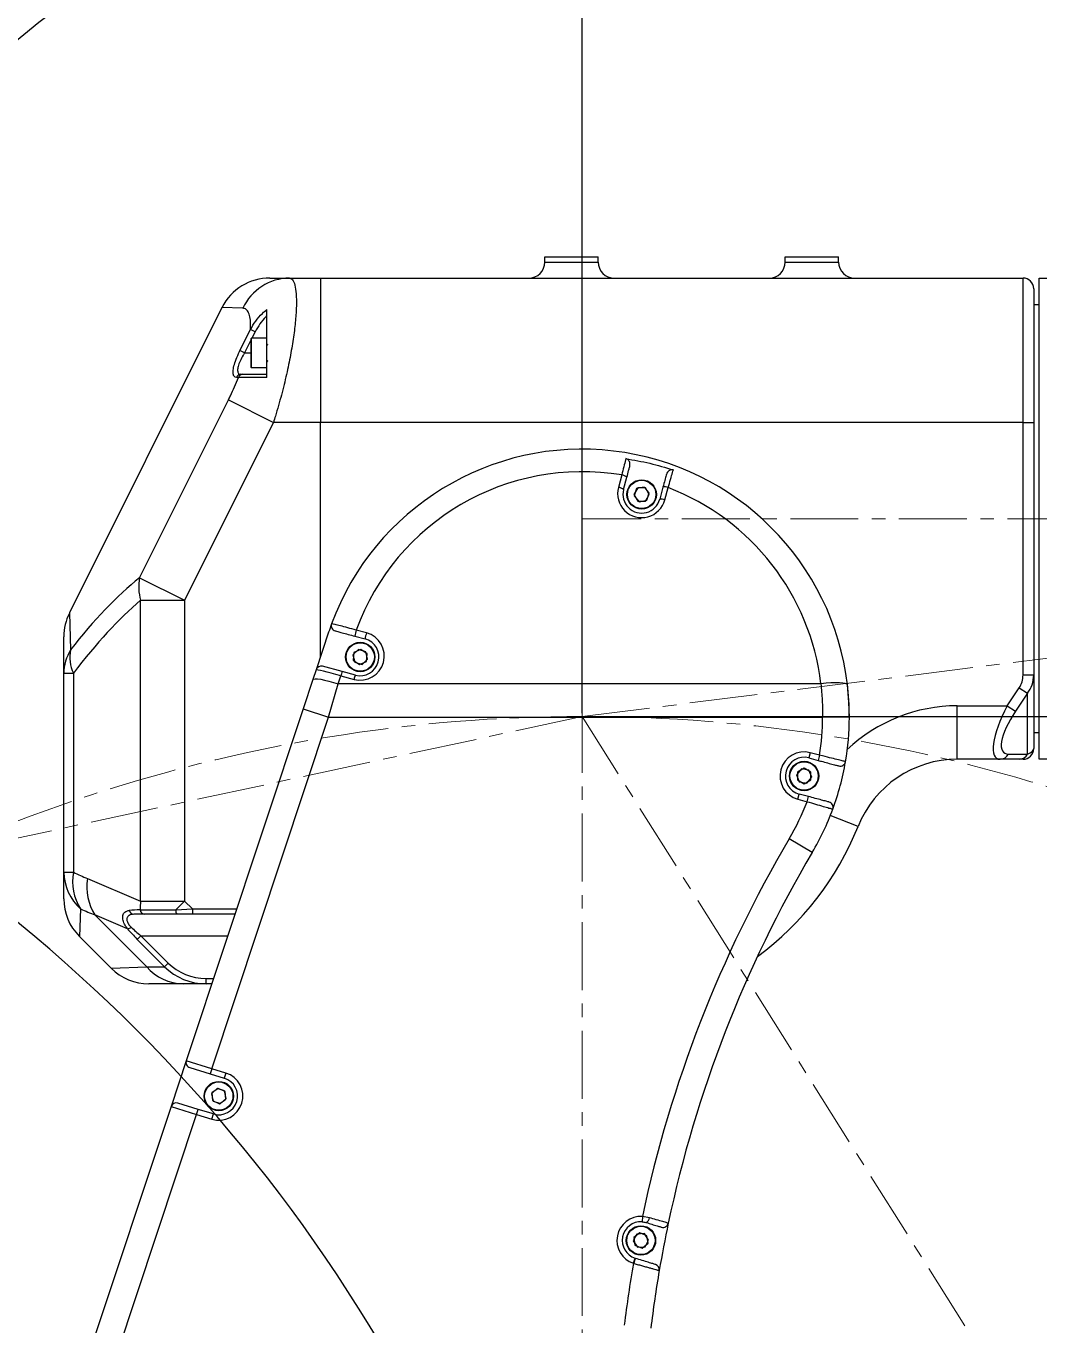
# Model space of a CAD drawing. Header units: inches. Extents: x 205 to 4949, y 179 to 2281.
# Drawn here: x 1018.4 to 1208, y 1537.2 to 1780.2 of the extents above; entities that cross this region are included whole.
import ezdxf

# ---------------------------------------------------------------- set-up
doc = ezdxf.new("R2010")
doc.units = ezdxf.units.IN
doc.header["$MEASUREMENT"] = 0
doc.linetypes.add('CENTERX2', pattern=[20.32, 12.7, -2.54, 2.54, -2.54])
for name, color, linetype in [('7标注层', 4, 'Continuous'), ('C1角度', 7, 'Continuous'), ('C3弧长', 7, 'Continuous'), ('C7线性', 7, 'Continuous')]:
    doc.layers.add(name, color=color, linetype=linetype)
doc.styles.get("Standard").update_dxf_attribs({"font": ''})
doc.styles.get('Standard').set_extended_font_data('SimSun')
doc.dimstyles.new('ISO-25', dxfattribs={"dimtxt": 2.5, "dimasz": 2.5, "dimexe": 1.25, "dimexo": 0.625, "dimtad": 1, "dimtxsty": 'Standard', "dimcen": 2.5, "dimadec": 0, "dimazin": 0, "dimtfac": 1, "dimtmove": 0, "dimatfit": 3, "dimfxl": 1, "dimarcsym": 0})

# ---------------------------------------------------------------- blocks, each defined once
blk = doc.blocks.new('*D12')
at = {"layer": 'C1角度', "color": 0, "lineweight": -2}
blk.add_arc((1122.5, 1355.99), 120.2, 104.3378, 160.6622, dxfattribs=at)
at = {"layer": 'C1角度', "color": 0}
for points in [[(1093.36, 1467.48), (1092.11, 1477.41), (1122.5, 1476.19)], [(1004.19, 1396.85), (1013.97, 1394.74), (1002.76, 1366.47)]]:
    blk.add_solid(points, dxfattribs=at)
at = {"layer": 'Defpoints', "color": 0}
for p in [(1122.5, 1651), (1065.45, 1461.79), (828.61, 1381.7), (1122.5, 1355.99), (1122.5, 1355.99)]:
    blk.add_point(p, dxfattribs=at)
at = {"layer": 'C1角度', "color": 0, "insert": (984.53, 1423.2), "char_height": 2.5, "attachment_point": 1, "rotation": 53.3812}
blk.add_mtext('\\fSimSun|b1|i0|c134|p2;\\H12x;85%%d', dxfattribs=at)
blk = doc.blocks.new('*D13')
at = {"layer": 'C1角度', "color": 0, "lineweight": -2}
blk.add_arc((1122.5, 1355.99), 119.46, 329.4267, 75.5733, dxfattribs=at)
at = {"layer": 'C1角度', "color": 0}
for points in [[(1152.89, 1476.65), (1151.63, 1466.72), (1122.5, 1475.45)], [(1221.4, 1298.29), (1229.3, 1292.17), (1206.97, 1271.52)]]:
    blk.add_solid(points, dxfattribs=at)
at = {"layer": 'Defpoints', "color": 0}
for p in [(1122.5, 1651), (1206.97, 1440.46), (1122.5, 1355.99), (1122.5, 1355.99), (1331.1, 1147.39)]:
    blk.add_point(p, dxfattribs=at)
at = {"layer": 'C1角度', "color": 0, "insert": (1248.66, 1445.52), "char_height": 2.5, "attachment_point": 1, "rotation": 291.3333}
blk.add_mtext('\\fSimSun|b1|i0|c134|p2;\\H12x;135%%d', dxfattribs=at)
blk = doc.blocks.new('*D14')
at = {"layer": 'C1角度', "color": 0, "lineweight": -2}
blk.add_arc((1122.5, 1651), 164.44, 312.6041, 356.6698, dxfattribs=at)
at = {"layer": 'C1角度', "color": 0}
for points in [[(1291.66, 1641.62), (1281.67, 1641.28), (1285.67, 1671.43)], [(1230.78, 1533.94), (1236.85, 1525.99), (1209.97, 1511.75)]]:
    blk.add_solid(points, dxfattribs=at)
at = {"layer": 'Defpoints', "color": 0}
for p in [(1418.01, 1688), (1122.5, 1651), (1122.5, 1651), (1255.2, 1553.89), (1280.92, 1398.82)]:
    blk.add_point(p, dxfattribs=at)
at = {"layer": 'C1角度', "color": 0, "insert": (1231.31, 1568.14), "char_height": 2.5, "attachment_point": 1, "rotation": 64.6369}
blk.add_mtext('\\fSimSun|b1|i0|c134|p2;\\H12x;65%%d', dxfattribs=at)
blk = doc.blocks.new('*D15')
at = {"layer": 'C7线性', "color": 0, "lineweight": -2}
for p, q in [((1811.52, 1718), (1811.52, 1748)), ((1418.63, 1688), (1812.77, 1688)), ((1811.52, 1651), (1811.52, 1688)), ((1123.12, 1651), (1812.77, 1651)), ((1811.52, 1621), (1811.52, 1591))]:
    blk.add_line(p, q, dxfattribs=at)
at = {"layer": 'C7线性', "color": 0}
for points in [[(1806.52, 1718), (1816.52, 1718), (1811.52, 1688)], [(1816.52, 1621), (1806.52, 1621), (1811.52, 1651)]]:
    blk.add_solid(points, dxfattribs=at)
at = {"layer": 'Defpoints', "color": 0}
for p in [(1418.01, 1688), (1811.52, 1688), (1122.5, 1651)]:
    blk.add_point(p, dxfattribs=at)
at = {"layer": 'C7线性', "color": 0, "insert": (1780.9, 1669.5), "char_height": 2.5, "attachment_point": 2, "rotation": 90}
blk.add_mtext('\\fSimSun|b1|i0|c134|p2;\\H12x;37', dxfattribs=at)
blk = doc.blocks.new('*D16')
at = {"layer": 'C7线性', "color": 0, "lineweight": -2}
for p, q in [((1122.5, 1651.63), (1122.5, 1980.45)), ((1418.01, 1688.63), (1418.01, 1980.45)), ((1152.5, 1979.2), (1388.01, 1979.2))]:
    blk.add_line(p, q, dxfattribs=at)
at = {"layer": 'C7线性', "color": 0}
for points in [[(1152.5, 1984.2), (1152.5, 1974.2), (1122.5, 1979.2)], [(1388.01, 1974.2), (1388.01, 1984.2), (1418.01, 1979.2)]]:
    blk.add_solid(points, dxfattribs=at)
at = {"layer": 'Defpoints', "color": 0}
for p in [(1418.01, 1979.2), (1418.01, 1688), (1122.5, 1651)]:
    blk.add_point(p, dxfattribs=at)
at = {"layer": 'C7线性', "color": 0, "insert": (1270.25, 2009.83), "char_height": 2.5, "attachment_point": 2}
blk.add_mtext('\\fSimSun|b1|i0|c134|p2;\\H12x;295.5', dxfattribs=at)
blk = doc.blocks.new('*D18')
at = {"layer": 'C7线性', "color": 0, "lineweight": -2}
for p, q in [((1123.12, 1651), (1812.77, 1651)), ((1811.52, 1385.99), (1811.52, 1621)), ((1123.12, 1355.99), (1812.77, 1355.99))]:
    blk.add_line(p, q, dxfattribs=at)
at = {"layer": 'C7线性', "color": 0}
for points in [[(1816.52, 1621), (1806.52, 1621), (1811.52, 1651)], [(1806.52, 1385.99), (1816.52, 1385.99), (1811.52, 1355.99)]]:
    blk.add_solid(points, dxfattribs=at)
at = {"layer": 'Defpoints', "color": 0}
for p in [(1122.5, 1651), (1811.52, 1651), (1122.5, 1355.99)]:
    blk.add_point(p, dxfattribs=at)
at = {"layer": 'C7线性', "color": 0, "insert": (1780.9, 1503.5), "char_height": 2.5, "attachment_point": 2, "rotation": 90}
blk.add_mtext('\\fSimSun|b1|i0|c134|p2;\\H12x;295', dxfattribs=at)
blk = doc.blocks.new('*D22')
at = {"layer": 'C7线性', "color": 0, "lineweight": -2}
for p, q in [((1121.87, 1948.82), (373.76, 1948.82)), ((375.01, 1385.99), (375.01, 1918.82)), ((1121.87, 1355.99), (373.76, 1355.99))]:
    blk.add_line(p, q, dxfattribs=at)
at = {"layer": 'C7线性', "color": 0}
for points in [[(380.01, 1918.82), (370.01, 1918.82), (375.01, 1948.82)], [(370.01, 1385.99), (380.01, 1385.99), (375.01, 1355.99)]]:
    blk.add_solid(points, dxfattribs=at)
at = {"layer": 'Defpoints', "color": 0}
for p in [(375.01, 1948.82), (1122.5, 1948.82), (1122.5, 1355.99)]:
    blk.add_point(p, dxfattribs=at)
at = {"layer": 'C7线性', "color": 0, "insert": (344.38, 1652.41), "char_height": 2.5, "attachment_point": 2, "rotation": 90}
blk.add_mtext('\\fSimSun|b1|i0|c134|p2;\\H12x;592.8', dxfattribs=at)
blk = doc.blocks.new('*D24')
at = {"layer": 'C7线性', "color": 0, "lineweight": -2}
for p, q in [((915.74, 1666.3), (449.72, 1666.3)), ((450.97, 1385.99), (450.97, 1636.3)), ((1121.87, 1355.99), (449.72, 1355.99))]:
    blk.add_line(p, q, dxfattribs=at)
at = {"layer": 'C7线性', "color": 0}
for points in [[(455.97, 1636.3), (445.97, 1636.3), (450.97, 1666.3)], [(445.97, 1385.99), (455.97, 1385.99), (450.97, 1355.99)]]:
    blk.add_solid(points, dxfattribs=at)
at = {"layer": 'Defpoints', "color": 0}
for p in [(450.97, 1666.3), (916.36, 1666.3), (1122.5, 1355.99)]:
    blk.add_point(p, dxfattribs=at)
at = {"layer": 'C7线性', "color": 0, "insert": (420.34, 1511.15), "char_height": 2.5, "attachment_point": 2, "rotation": 90}
blk.add_mtext('\\fSimSun|b1|i0|c134|p2;\\H12x;310.3', dxfattribs=at)
blk = doc.blocks.new('*D25')
at = {"layer": 'C7线性', "color": 0, "lineweight": -2}
for p, q in [((916.36, 1665.67), (916.36, 667.33)), ((1122.5, 814.51), (1122.5, 667.33)), ((946.36, 668.58), (1092.5, 668.58))]:
    blk.add_line(p, q, dxfattribs=at)
at = {"layer": 'C7线性', "color": 0}
for points in [[(946.36, 673.58), (946.36, 663.58), (916.36, 668.58)], [(1092.5, 663.58), (1092.5, 673.58), (1122.5, 668.58)]]:
    blk.add_solid(points, dxfattribs=at)
at = {"layer": 'Defpoints', "color": 0}
for p in [(916.36, 1666.3), (1122.5, 815.13), (1122.5, 668.58)]:
    blk.add_point(p, dxfattribs=at)
at = {"layer": 'C7线性', "color": 0, "insert": (1013.54, 699.21), "char_height": 2.5, "attachment_point": 2}
blk.add_mtext('\\fSimSun|b1|i0|c134|p2;\\H12x;206.1', dxfattribs=at)
blk = doc.blocks.new('*D34')
at = {"layer": '7标注层', "color": 0, "lineweight": -2}
for p, q in [((1307.57, 1674.18), (1285.08, 1671.34)), ((856.25, 1593.74), (962.45, 1616.52))]:
    blk.add_line(p, q, dxfattribs=at)
blk.add_arc((1122.59, 1650.85), 165.03, 17.6155, 181.6725, dxfattribs=at)
at = {"layer": '7标注层', "color": 0}
for points in [[(1275, 1699.72), (1284.77, 1701.87), (1286.32, 1671.5)], [(952.67, 1645.44), (962.6, 1646.64), (961.23, 1616.25)]]:
    blk.add_solid(points, dxfattribs=at)
at = {"layer": 'Defpoints', "color": 0}
for p in [(1122.5, 1815.88), (1308.19, 1674.25), (1122.59, 1650.85), (855.64, 1593.61)]:
    blk.add_point(p, dxfattribs=at)
at = {"layer": '7标注层', "color": 0, "insert": (1092.33, 1828.96), "char_height": 2.5, "attachment_point": 5, "rotation": 9.644}
blk.add_mtext('{\\fSimSun|b1|i0|c134|p2;\\H12x;185%%d}', dxfattribs=at)

msp = doc.modelspace()

# ---------------------------------------------------------------- linework, layer by layer
at = {"color": 7, "linetype": 'Continuous', "lineweight": 25}
for p, q in [((1115.4982, 1737.0059), (1125.4986, 1737.0059)), ((1115.4982, 1736.0059), (1115.4982, 1737.0059)), ((1115.4982, 1736.0059), (1125.4986, 1736.0059)), ((1125.4986, 1736.0059), (1125.4986, 1737.0059)), ((1160.4999, 1737.0059), (1170.5003, 1737.0059)), ((1160.4999, 1736.0059), (1160.4999, 1737.0059)), ((1160.4999, 1736.0059), (1170.5003, 1736.0059)), ((1170.5003, 1736.0059), (1170.5003, 1737.0059)), ((1064.0337, 1733.0058), (1067.7281, 1733.0058)), ((1067.7281, 1733.0058), (1073.4966, 1733.0058)), ((1073.4966, 1733.0058), (1073.4966, 1706.0048)), ((1073.4966, 1733.0058), (1205.0016, 1733.0058)), ((1205.0016, 1706.0048), (1205.0016, 1733.0058)), ((1208.0017, 1733.0058), (1238.8425, 1733.0058)), ((1208.0017, 1723.8424), (1208.0017, 1733.0058)), ((1207.0017, 1731.0057), (1207.0017, 1706.0048)), ((1208.0017, 1728.0056), (1207.0017, 1728.0056)), ((1208.0017, 1652.1657), (1208.0017, 1723.8424)), ((1073.4966, 1662.1032), (1073.4966, 1706.0048)), ((1205.0016, 1706.0048), (1073.4966, 1706.0048)), ((1205.0016, 1658.7658), (1205.0016, 1706.0048)), ((1205.0016, 1706.0048), (1207.0017, 1706.0048)), ((1207.0017, 1706.0048), (1207.0017, 1658.7658)), ((1129.9011, 1696.1735), (1129.2813, 1693.8602)), ((1130.2472, 1693.445), (1130.8671, 1695.7583)), ((1132.9106, 1693.7818), (1132.193, 1692.5391)), ((1132.6833, 1693.6192), (1132.2202, 1692.2609)), ((1134.0912, 1693.8973), (1132.6833, 1693.6192)), ((1134.3456, 1693.7818), (1132.9106, 1693.7818)), ((1135.0359, 1692.8172), (1134.0912, 1693.8973)), ((1135.0631, 1692.5391), (1134.3456, 1693.7818)), ((1137.6204, 1693.915), (1137.009, 1691.6332)), ((1137.9749, 1691.5308), (1138.5863, 1693.8126)), ((1132.193, 1692.5391), (1132.9106, 1691.2963)), ((1132.2202, 1692.2609), (1133.165, 1691.1808)), ((1132.9106, 1691.2963), (1134.3456, 1691.2963)), ((1133.165, 1691.1808), (1134.5729, 1691.4589)), ((1134.3456, 1691.2963), (1135.0631, 1692.5391)), ((1134.5729, 1691.4589), (1135.0359, 1692.8172)), ((1082.1268, 1666.6356), (1080.2016, 1667.1514)), ((1075.0486, 1666.7729), (1072.7128, 1659.7449)), ((1079.9428, 1666.029), (1081.868, 1665.5132)), ((1080.6255, 1663.5273), (1079.5857, 1662.5384)), ((1079.5857, 1662.5384), (1079.9222, 1661.1434)), ((1079.7882, 1662.9578), (1079.6602, 1661.5285)), ((1081.09, 1663.5616), (1079.7882, 1662.9578)), ((1082.0019, 1663.1213), (1080.6255, 1663.5273)), ((1082.2639, 1662.7361), (1081.09, 1663.5616)), ((1082.3384, 1661.7262), (1082.0019, 1663.1213)), ((1082.1359, 1661.3068), (1082.2639, 1662.7361)), ((1072.7128, 1659.7449), (1072.102, 1657.907)), ((1077.6002, 1659.4095), (1073.9206, 1660.3955)), ((1079.6602, 1661.5285), (1080.8341, 1660.703)), ((1079.9222, 1661.1434), (1081.2986, 1660.7373)), ((1080.8341, 1660.703), (1082.1359, 1661.3068)), ((1081.2986, 1660.7373), (1082.3384, 1661.7262)), ((1072.102, 1657.907), (1070.2822, 1652.4316)), ((1075.0272, 1650.8546), (1076.8469, 1657.1122)), ((1076.8469, 1657.1122), (1077.3414, 1658.6)), ((1077.3414, 1658.6), (1079.7973, 1657.9419)), ((1080.0561, 1658.7514), (1077.6002, 1659.4095)), ((1205.0016, 1658.7658), (1207.0017, 1658.7658)), ((1207.0017, 1658.7658), (1207.0017, 1645.0024)), ((1202.0647, 1653.0027), (1204.3062, 1656.365)), ((1205.8427, 1655.3407), (1203.6012, 1651.9784)), ((1204.3062, 1656.365), (1205.8427, 1655.3407)), ((1205.8427, 1643.9781), (1205.8427, 1655.3407)), ((1070.2822, 1652.4316), (1075.0272, 1650.8546)), ((1192.7019, 1643.0024), (1192.7019, 1653.0027)), ((1192.7019, 1653.0027), (1202.0647, 1653.0027)), ((1202.0647, 1653.0027), (1203.6012, 1651.9784)), ((1208.0017, 1643.0024), (1208.0017, 1652.1657)), ((1207.0017, 1648.0025), (1208.0017, 1648.0025)), ((1200.7313, 1643.0024), (1192.7019, 1643.0024)), ((1204.3062, 1643.0024), (1200.7313, 1643.0024)), ((1202.2678, 1643.9781), (1205.8427, 1643.9781)), ((1205.0016, 1643.0024), (1204.3062, 1643.0024)), ((1265.0039, 1643.0024), (1208.0017, 1643.0024)), ((1162.793, 1640.5922), (1162.7911, 1639.1571)), ((1025.4947, 1621.8892), (1027.2792, 1621.8892)), ((1025.4947, 1616.9044), (1025.4947, 1621.8892)), ((1048.4008, 1586.5945), (1045.5613, 1578.051)), ((1053.1763, 1585.1092), (1048.4008, 1586.5945)), ((1049.0574, 1585.3227), (1052.8839, 1584.1528)), ((1053.1763, 1585.1092), (1052.8839, 1584.1528)), ((1055.8116, 1584.3035), (1053.1763, 1585.1092)), ((1055.8116, 1584.3035), (1055.5192, 1583.3472)), ((1052.8839, 1584.1528), (1055.5192, 1583.3472)), ((1054.1917, 1581.4024), (1053.1292, 1580.4378)), ((1053.1292, 1580.4378), (1053.4334, 1579.0353)), ((1054.3493, 1581.4275), (1053.1863, 1580.5868)), ((1053.1863, 1580.5868), (1053.3328, 1579.1593)), ((1055.5583, 1580.9646), (1054.1917, 1581.4024)), ((1055.6589, 1580.8406), (1054.3493, 1581.4275)), ((1054.6424, 1578.5724), (1055.8054, 1579.4131)), ((1054.8, 1578.5975), (1055.8625, 1579.5621)), ((1055.8625, 1579.5621), (1055.5583, 1580.9646)), ((1055.8054, 1579.4131), (1055.6589, 1580.8406)), ((1045.5613, 1578.051), (1028.891, 1527.8927)), ((1045.5613, 1578.051), (1050.3368, 1576.5657)), ((1050.6292, 1577.5221), (1046.8027, 1578.6919)), ((1050.3368, 1576.5657), (1050.6292, 1577.5221)), ((1053.4725, 1576.6528), (1050.6292, 1577.5221)), ((1053.3328, 1579.1593), (1054.6424, 1578.5724)), ((1053.4334, 1579.0353), (1054.8, 1578.5975)), ((1033.6359, 1526.3157), (1050.3368, 1576.5657)), ((1050.3368, 1576.5657), (1053.1801, 1575.6964)), ((1053.1801, 1575.6964), (1053.4725, 1576.6528)), ((1133.7697, 1557.4909), (1133.7095, 1556.4927)), ((1135.0741, 1557.2474), (1133.7697, 1557.4909)), ((1132.7117, 1554.1989), (1132.0661, 1552.9172)), ((1132.0661, 1552.9172), (1132.8532, 1551.7173)), ((1133.2939, 1554.4193), (1132.1663, 1553.5316)), ((1132.1663, 1553.5316), (1132.3713, 1552.1112)), ((1134.1445, 1554.2806), (1132.7117, 1554.1989)), ((1134.6264, 1553.8866), (1133.2939, 1554.4193)), ((1134.9316, 1553.0806), (1134.1445, 1554.2806)), ((1134.286, 1551.799), (1134.9316, 1553.0806)), ((1134.8314, 1552.4663), (1134.6264, 1553.8866)), ((1132.3713, 1552.1112), (1133.7039, 1551.5786)), ((1132.8532, 1551.7173), (1134.286, 1551.799)), ((1133.7039, 1551.5786), (1134.8314, 1552.4663)), ((1132.0834, 1548.7272), (1132.398, 1549.6764)), ((1132.0834, 1548.7272), (1132.2087, 1548.691)), ((1132.4755, 1549.6517), (1132.398, 1549.6764))]:
    msp.add_line(p, q, dxfattribs=at)
at = {"linetype": 'Continuous', "lineweight": 25}
for p, q in [((1055.089, 1727.4777), (1026.5505, 1670.4007)), ((1058.9946, 1727.3722), (1055.089, 1727.4777)), ((1058.4546, 1719.4328), (1060.4188, 1723.3611)), ((1061.2738, 1722.9335), (1060.4188, 1723.3611)), ((1061.2738, 1722.9335), (1060.6848, 1721.7554)), ((1060.4961, 1721.378), (1059.3097, 1719.0053)), ((1060.4961, 1721.6554), (1060.4961, 1716.3551)), ((1063.4962, 1721.7554), (1060.5961, 1721.7554)), ((1063.4962, 1721.7554), (1060.5961, 1721.7554)), ((1060.5961, 1716.2551), (1060.5961, 1721.7554)), ((1063.4962, 1716.4635), (1063.4962, 1721.7554)), ((1063.4962, 1718.5295), (1063.4962, 1721.7554)), ((1059.3097, 1719.0053), (1058.4546, 1719.4328)), ((1059.3097, 1719.0053), (1060.4961, 1719.0053)), ((1060.5961, 1716.2551), (1063.4962, 1716.2551)), ((1060.5961, 1716.2551), (1063.4962, 1716.2551)), ((1058.1728, 1714.4267), (1057.7895, 1714.4277)), ((1058.6348, 1715.0051), (1059.0161, 1715.0051)), ((1039.6565, 1676.943), (1056.2924, 1710.2148)), ((1056.2924, 1710.2148), (1064.7125, 1706.0048)), ((1064.7125, 1706.0048), (1048.0766, 1672.733)), ((1073.4966, 1706.0048), (1064.7125, 1706.0048)), ((1039.6565, 1676.943), (1048.0766, 1672.733)), ((1039.8606, 1672.733), (1048.0766, 1672.733)), ((1039.8606, 1616.4658), (1039.8606, 1672.733)), ((1048.0766, 1672.733), (1048.0766, 1616.4658)), ((1026.5505, 1670.4007), (1026.746, 1663.462)), ((1025.4947, 1659.0874), (1025.4947, 1665.9284)), ((1025.4947, 1659.0874), (1027.2792, 1659.0874)), ((1025.4947, 1621.8892), (1025.4947, 1659.0874)), ((1027.2792, 1659.0874), (1027.2792, 1621.8892)), ((1167.1837, 1657.1122), (1076.8469, 1657.1122)), ((1070.2822, 1652.4316), (1048.4008, 1586.5945)), ((1053.1763, 1585.1092), (1075.0272, 1650.8546)), ((1075.0272, 1650.8546), (1167.4999, 1650.8546)), ((1172.5001, 1650.8381), (1167.4999, 1650.8546)), ((1165.1996, 1644.2199), (1164.9407, 1643.2539)), ((1164.9407, 1643.2539), (1166.6548, 1642.7946)), ((1166.9136, 1643.7606), (1165.1996, 1644.2199)), ((1166.9136, 1643.7606), (1166.6548, 1642.7946)), ((1163.5234, 1641.2139), (1162.6179, 1640.1006)), ((1162.6179, 1640.1006), (1163.1293, 1638.7597)), ((1164.0367, 1641.3081), (1162.793, 1640.5922)), ((1164.9403, 1640.9863), (1163.5234, 1641.2139)), ((1165.2786, 1640.5889), (1164.0367, 1641.3081)), ((1165.4517, 1639.6455), (1164.9403, 1640.9863)), ((1165.2767, 1639.1539), (1165.2786, 1640.5889)), ((1162.7911, 1639.1571), (1164.033, 1638.438)), ((1163.1293, 1638.7597), (1164.5462, 1638.5322)), ((1164.033, 1638.438), (1165.2767, 1639.1539)), ((1164.5462, 1638.5322), (1165.4517, 1639.6455)), ((1162.8701, 1635.5262), (1163.1289, 1636.4922)), ((1162.8701, 1635.5262), (1164.5841, 1635.0669)), ((1164.843, 1636.0329), (1163.1289, 1636.4922)), ((1164.5841, 1635.0669), (1164.843, 1636.0329)), ((1174.1243, 1630.4114), (1168.9423, 1632.4782)), ((1165.5631, 1625.5935), (1161.2566, 1628.1344)), ((1029.9091, 1620.6811), (1039.8606, 1616.4658)), ((1039.8606, 1616.4658), (1048.0766, 1616.4658)), ((1046.4494, 1614.8386), (1048.0766, 1616.4658)), ((1048.0766, 1616.4658), (1049.5411, 1615.0013)), ((1028.6315, 1615.0255), (1028.4238, 1609.8331)), ((1037.4243, 1611.2913), (1031.3206, 1613.8767)), ((1031.3206, 1613.8767), (1041.0006, 1604.1967)), ((1040.5849, 1614.0013), (1038.5617, 1614.0013)), ((1039.7525, 1614.8386), (1046.4494, 1614.8386)), ((1046.6121, 1614.0013), (1040.5849, 1614.0013)), ((1046.4494, 1614.8386), (1049.5411, 1615.0013)), ((1049.5411, 1614.0013), (1046.6121, 1614.0013)), ((1049.5411, 1615.0013), (1049.5411, 1614.0013)), ((1049.5411, 1615.0013), (1057.842, 1615.0013)), ((1057.5096, 1614.0013), (1049.5411, 1614.0013)), ((1028.4238, 1609.8331), (1034.3271, 1603.9298)), ((1039.233, 1609.3207), (1039.9135, 1610.0011)), ((1044.3569, 1604.1967), (1039.233, 1609.3207)), ((1039.9135, 1610.0011), (1045.0374, 1604.8772)), ((1039.9135, 1610.0011), (1056.1801, 1610.0011)), ((1034.3271, 1603.9298), (1041.0006, 1604.1967)), ((1041.0006, 1604.1967), (1044.3569, 1604.1967)), ((1044.3569, 1604.1967), (1045.0374, 1604.8772)), ((1052.1412, 1601.0008), (1052.1412, 1602.0008)), ((1052.1412, 1602.0008), (1053.5212, 1602.0008)), ((1047.805, 1601.0008), (1041.3984, 1601.0008)), ((1052.1412, 1601.0008), (1047.805, 1601.0008)), ((1053.1888, 1601.0008), (1052.1412, 1601.0008))]:
    msp.add_line(p, q, dxfattribs=at)
at = {"linetype": 'CENTERX2', "lineweight": 18}
for p, q in [((1122.4984, 1651.0027), (1418.0097, 1688.0041)), ((1418.0097, 1688.0041), (1122.4984, 1688.0041)), ((1122.4984, 1651.0027), (831.3366, 1588.3866)), ((1122.4984, 1355.9914), (1122.4984, 1651.0027))]:
    msp.add_line(p, q, dxfattribs=at)
at = {"color": 7, "linetype": 'CENTERX2', "lineweight": 18}
for q in [(1122.4984, 1688.0041), (1280.9216, 1398.816)]:
    msp.add_line((1122.4984, 1651.0027), q, dxfattribs=at)
at = {"color": 7, "linetype": 'Continuous', "lineweight": 25, "flags": 128}
msp.add_lwpolyline([(1072.102, 1657.907), (1072.2318, 1658.0119), (1072.5281, 1658.0561), (1072.9801, 1658.0381), (1073.5716, 1657.9585), (1074.2811, 1657.8202), (1075.0832, 1657.6281), (1075.9489, 1657.3893), (1076.8469, 1657.1122)], dxfattribs=at)
at = {"linetype": 'Continuous', "lineweight": 25, "flags": 128}
for points in [[(1172.1487, 1656.9219), (1172.0378, 1657.0596), (1171.7448, 1657.1698), (1171.2805, 1657.2485), (1170.6625, 1657.2928), (1169.9139, 1657.3009), (1169.0628, 1657.2726), (1168.1412, 1657.2089), (1167.1837, 1657.1122)], [(1172.5001, 1650.8381), (1172.4278, 1653.6944), (1172.1487, 1656.9219)]]:
    msp.add_lwpolyline(points, dxfattribs=at)
at = {"color": 7, "linetype": 'Continuous', "lineweight": 25}
for centre, radius in [((1133.6281, 1692.5391), 2.7501), ((1133.6281, 1692.5391), 2.6501), ((1080.962, 1662.1323), 2.7501), ((1080.962, 1662.1323), 2.6501), ((1054.4959, 1580), 2.7501), ((1054.4959, 1580), 2.6501), ((1133.4989, 1552.9989), 2.7501), ((1133.4989, 1552.9989), 2.6501)]:
    msp.add_circle(centre, radius, dxfattribs=at)
at = {"linetype": 'Continuous', "lineweight": 25}
for radius in [2.7501, 2.6501]:
    msp.add_circle((1164.0348, 1639.873), radius, dxfattribs=at)
at = {"color": 3, "linetype": 'CENTERX2', "lineweight": 18}
for centre, radius, start, end in [((1122.4984, 1651.0027), 297.8187, 302.136948, 192.136948), ((1122.4984, 1355.9914), 295.0112, 315, 175)]:
    msp.add_arc(centre, radius, start, end, dxfattribs=at)
at = {"color": 7, "linetype": 'Continuous', "lineweight": 25}
for centre, radius, start, end in [((1112.4981, 1736.0059), 3.0001, 270, 0), ((1128.4987, 1736.0059), 3.0001, 180, 270), ((1157.4998, 1736.0059), 3.0001, 270, 0), ((1173.5004, 1736.0059), 3.0001, 180, 270), ((1064.0337, 1723.0054), 10.0004, 90, 153.025012), ((1067.7946, 1723.3163), 9.6897, 90.393349, 155.255502), ((1205.0016, 1731.0057), 2.0001, 0, 90), ((1122.4984, 1651.7849), 45.0017, 80.531964, 160.033773), ((1129.6741, 1694.3145), 1.8729, 50.435015, 83.039047), ((1133.6281, 1692.6955), 4.5002, 165, 345), ((1129.0543, 1692.0011), 1.8729, 50.435015, 83.039047), ((1137.9323, 1692.2497), 1.6942, 67.290861, 100.60804), ((1133.6281, 1692.5391), 3.5001, 165, 345), ((1137.3208, 1689.9679), 1.6942, 67.290861, 100.60804), ((1122.4984, 1651.0027), 50.0019, 159.730718, 161.615483), ((1076.531, 1667.9785), 1, 159.730718, 255), ((1087.2446, 1664.9363), 7.3831, 162.540487, 171.488424), ((1080.962, 1662.2887), 4.5002, 255, 75), ((1080.962, 1662.1323), 3.5001, 255, 75), ((1089.1698, 1664.4204), 7.3831, 162.540487, 171.488424), ((1073.6618, 1659.4295), 1, 75, 161.615483), ((1082.1377, 1657.5126), 4.918, 157.31243, 167.226247), ((1084.5936, 1656.8545), 4.918, 157.31243, 167.226247), ((1205.0016, 1645.0024), 2.0001, 270, 0), ((1200.6906, 1644.7641), 1.7622, 271.324055, 333.510438), ((1204.2655, 1644.7641), 1.7622, 271.324055, 333.510438), ((1363.6605, 1508.7112), 235.0089, 149.458368, 168.02029), ((1049.3498, 1586.2791), 1, 161.615483, 253), ((1054.4959, 1580), 4.5002, 253, 73), ((1054.4959, 1580), 3.5001, 253, 73), ((1046.5103, 1577.7356), 1, 73, 161.615483), ((1133.4989, 1552.9989), 4.5002, 86.549118, 251.66742), ((1133.4989, 1552.9989), 3.5001, 86.549118, 251.66742), ((1133.8828, 1557.3573), 1.1963, 302.306485, 354.72864), ((1363.6605, 1508.7112), 230.0088, 168.076264, 170.32184), ((1137.636, 1556.4399), 1, 253, 348.076264), ((1363.6605, 1508.7112), 235.0089, 170.196249, 173.041583), ((1123.0056, 1551.7645), 9.7027, 341.532422, 347.423145), ((1135.9395, 1547.547), 1, 350.32184, 73), ((1363.6605, 1508.7112), 230.0088, 170.32184, 173.041583)]:
    msp.add_arc(centre, radius, start, end, dxfattribs=at)
at = {"linetype": 'Continuous', "lineweight": 25}
for centre, radius, start, end in [((1060.5961, 1721.6554), 0.1, 90, 180), ((1063.6962, 1720.7053), 0.2, 180, 270), ((1060.5961, 1716.3551), 0.1, 180, 270), ((1063.6962, 1717.3052), 0.2, 90, 180), ((1058.651, 1714.074), 0.9313, 90.997451, 157.677683), ((1059.033, 1714.0766), 0.9287, 91.045259, 157.85399), ((1122.4984, 1651.0027), 50.0019, 6.798666, 159.730718), ((1122.4984, 1651.7849), 45.0017, 6.798666, 69.053548), ((1048.5445, 1675.264), 9.0452, 169.302324, 196.249508), ((1035.4951, 1665.9284), 10.0004, 153.767993, 180), ((1033.8551, 1659.0624), 8.3604, 148.248016, 179.828655), ((1033.6381, 1662.0823), 7.0289, 168.679693, 205.218837), ((1192.7019, 1623.0016), 30.0011, 90, 133.323767), ((1122.4984, 1651.0027), 45.0017, 350.73917, 359.811473), ((1122.4984, 1651.0027), 50.0019, 350.269282, 359.811473), ((1164.0348, 1639.873), 4.5002, 75, 255), ((1164.0348, 1639.873), 3.5001, 75, 255), ((1122.4984, 1651.0027), 50.0019, 339.730718, 350.269282), ((1170.7953, 1642.7205), 1, 255, 350.269282), ((1192.7019, 1623.0016), 20.0008, 90, 158.255123), ((1122.4984, 1651.0027), 45.0017, 329.458368, 339.26083), ((1122.4984, 1651.0027), 50.0019, 329.458368, 339.730718), ((1168.4659, 1634.0268), 1, 339.730718, 75), ((1122.4984, 1651.0027), 55.5809, 306.173131, 338.255123), ((1363.6605, 1508.7112), 230.0088, 149.458368, 168.076264), ((1034.6937, 1621.9446), 9.1991, 180.34517, 228.776454), ((1036.4322, 1620.1275), 9.321, 169.105628, 213.186439), ((1039.4454, 1619.1108), 9.6648, 170.649292, 212.790078), ((1035.4951, 1616.9044), 10.0004, 180, 224.439195), ((1051.2009, 1614.8952), 11.4486, 172.114854, 180.283271), ((1038.6129, 1614.8911), 0.8913, 189.680267, 266.706976), ((1040.652, 1614.9003), 0.9016, 183.9278, 265.735146), ((1047.7694, 1614.6606), 1.3319, 172.322383, 209.672655), ((1037.3044, 1612.5279), 1.2424, 275.53765, 310.103342), ((1041.3984, 1611.0011), 10.0004, 225.218097, 270), ((1047.8779, 1609.9976), 8.9971, 220.146429, 269.535261)]:
    msp.add_arc(centre, radius, start, end, dxfattribs=at)
for centre, major_axis, ratio, start_param, end_param in [((1015.2958, 1312.4682), (45.5479, 372.1191), 0.23186555, 0.23336158, 0.3680865), ((1007.0798, 1312.4682), (53.8582, 368.2718), 0.21956735, 0.24342381, 0.37814873), ((1007.2443, 1806.6514), (-42.9855, 188.3403), 0.37869724, 2.84217302, 2.87484741), ((1015.4602, 1806.6514), (-34.4118, 194.9526), 0.39067084, 2.87548153, 2.90815592), ((1051.534, 1615.0013), (23.4774, 0.9108), 0.01446816, 2.09593774, 2.1985589), ((1041.2331, 1609.3207), (5.3027, -4.8954), 0.19201276, 4.1022285, 4.50732531), ((1041.9135, 1610.0011), (5.338, -3.878), 0.18378239, 4.05951633, 4.46461314), ((1052.1412, 1611.0011), (10.6222, 0), 0.94146238, 3.88991983, 4.71238898), ((1052.1412, 1611.0011), (-9.6937, 0), 0.92847669, 0.74832717, 1.57079633)]:
    msp.add_ellipse(centre, major_axis=major_axis, ratio=ratio, start_param=start_param, end_param=end_param, dxfattribs=at)
at = {"color": 7, "linetype": 'Continuous', "lineweight": 25}
for centre, major_axis, ratio, start_param, end_param in [((1077.5324, 1658.3924), (4.8197, -1.3523), 0.0296598, 1.61875014, 3.14018816), ((1202.0015, 1658.7658), (0, -3.7501), 0.8, 0.87605805, 1.57079633), ((1202.0015, 1658.7658), (0, 5.3502), 0.93457944, 4.0176507, 4.71238898), ((1206.0649, 1653.0027), (5.9675, 9.8364), 0.30221565, 1.75212802, 3.32292435), ((1207.6014, 1651.9784), (6.1689, 7.7425), 0.32654753, 1.82533177, 3.3961281), ((1202.0015, 1645.0024), (5.0002, 0), 0.32, 5.58844703, 6.28318531)]:
    msp.add_ellipse(centre, major_axis=major_axis, ratio=ratio, start_param=start_param, end_param=end_param, dxfattribs=at)
for points, knots in [([(1067.7281, 1733.0058), (1067.9329, 1732.941), (1068.3426, 1732.8115), (1068.7605, 1731.7845), (1069.0045, 1730.1362), (1069.0462, 1727.8944), (1068.8765, 1725.1492), (1068.509, 1722.0485), (1067.9395, 1718.6376), (1067.1826, 1714.9902), (1066.2297, 1711.146), (1065.3684, 1708.1114), (1064.8364, 1706.4026), (1064.7125, 1706.0048)], [0, 0, 0, 0, 0.09937889, 0.19874532, 0.29930755, 0.39986132, 0.49611797, 0.59237744, 0.68559066, 0.77881702, 0.87482576, 0.97085574, 1, 1, 1, 1]), ([(1130.6701, 1699.2296), (1130.652, 1699.1589), (1130.5447, 1698.7394), (1130.2988, 1697.7693), (1130.0336, 1696.7053), (1129.9011, 1696.1735)], [0, 0, 0, 0, 0.09197133, 0.54616167, 1, 1, 1, 1]), ([(1130.6701, 1699.2296), (1132.1696, 1698.9737), (1135.1797, 1698.46), (1138.0985, 1697.5626), (1139.5633, 1697.1123)], [0, 0, 0, 0, 0.49815616, 1, 1, 1, 1]), ([(1131.3593, 1697.5953), (1131.4037, 1697.8321), (1131.4727, 1698.2002), (1131.3547, 1698.6766), (1131.175, 1698.9655), (1130.9407, 1699.16), (1130.7595, 1699.2066), (1130.6701, 1699.2296)], [0, 0, 0, 0, 0.35739353, 0.55545444, 0.72159003, 0.86270122, 1, 1, 1, 1]), ([(1130.8671, 1695.7583), (1130.9817, 1696.1862), (1131.1597, 1696.8505), (1131.3069, 1697.3998), (1131.3593, 1697.5953)], [0, 0, 0, 0, 0.64421064, 1, 1, 1, 1]), ([(1138.2202, 1696.1536), (1138.1357, 1695.8384), (1137.9621, 1695.1905), (1137.7363, 1694.3478), (1137.6204, 1693.915)], [0, 0, 0, 0, 0.48652837, 1, 1, 1, 1]), ([(1139.5633, 1697.1123), (1139.4681, 1697.1334), (1139.278, 1697.1756), (1138.9835, 1697.1121), (1138.708, 1696.9604), (1138.4351, 1696.6807), (1138.2873, 1696.3872), (1138.2302, 1696.1883), (1138.2202, 1696.1536)], [0, 0, 0, 0, 0.156958567, 0.313653582, 0.476938317, 0.663207258, 0.941158304, 1, 1, 1, 1]), ([(1138.5863, 1693.8126), (1138.7414, 1694.3423), (1139.0517, 1695.4017), (1139.3753, 1696.4909), (1139.5179, 1696.9622), (1139.5633, 1697.1123)], [0, 0, 0, 0, 0.40524693, 0.81055393, 1, 1, 1, 1]), ([(1080.2016, 1667.1514), (1079.6698, 1667.3011), (1078.6058, 1667.6006), (1077.2112, 1667.9714), (1076.1759, 1668.2295), (1075.6668, 1668.3366), (1075.6125, 1668.3281), (1075.5929, 1668.325)], [0, 0, 0, 0, 0.21917982, 0.4385021, 0.6570938, 0.87643441, 1, 1, 1, 1]), ([(1076.2722, 1667.0126), (1076.2856, 1667.009), (1076.3227, 1666.999), (1076.7219, 1666.8921), (1077.5452, 1666.6715), (1078.6608, 1666.3725), (1079.5155, 1666.1435), (1079.9428, 1666.029)], [0, 0, 0, 0, 0.123828991, 0.343366519, 0.561858517, 0.780947256, 1, 1, 1, 1]), ([(1133.7095, 1556.4927), (1133.9403, 1556.4667), (1134.2213, 1556.435), (1134.4765, 1556.3596), (1134.5222, 1556.3461)], [0, 0, 0, 0, 0.82099319, 1, 1, 1, 1]), ([(1134.5222, 1556.3461), (1134.8763, 1556.2379), (1135.6348, 1556.006), (1136.5578, 1555.7238), (1137.2173, 1555.5222), (1137.3015, 1555.4964), (1137.3437, 1555.4835)], [0, 0, 0, 0, 0.22607441, 0.48435097, 0.7421675, 1, 1, 1, 1]), ([(1138.6145, 1556.2332), (1138.5616, 1556.2484), (1138.4559, 1556.2786), (1137.6286, 1556.5155), (1136.4704, 1556.8471), (1135.5184, 1557.12), (1135.0741, 1557.2474)], [0, 0, 0, 0, 0.257967134, 0.515842562, 0.774061885, 1, 1, 1, 1]), ([(1132.2087, 1548.691), (1132.4781, 1548.6159), (1133.0249, 1548.4636), (1133.8141, 1548.2439), (1134.5614, 1548.0359), (1135.2308, 1547.8497), (1135.8154, 1547.6872), (1136.2864, 1547.5563), (1136.6407, 1547.4579), (1136.8284, 1547.4058), (1136.9128, 1547.3823), (1136.9211, 1547.38), (1136.9253, 1547.3789)], [0, 0, 0, 0, 0.10852902, 0.22021359, 0.32881258, 0.44059377, 0.54887831, 0.6603495, 0.76789116, 0.87858253, 0.93902021, 1, 1, 1, 1]), ([(1136.2319, 1548.5033), (1136.2182, 1548.5075), (1136.1802, 1548.5191), (1135.7697, 1548.6446), (1134.9234, 1548.9033), (1133.7799, 1549.253), (1132.9103, 1549.5188), (1132.4755, 1549.6517)], [0, 0, 0, 0, 0.12151142, 0.33944583, 0.55908382, 0.77955621, 1, 1, 1, 1])]:
    msp.add_open_spline(points, degree=3, knots=knots, dxfattribs=at)
at = {"linetype": 'Continuous', "lineweight": 25}
for points, knots in [([(1060.4188, 1723.3611), (1060.4291, 1723.5741), (1060.467, 1724.3581), (1060.3948, 1725.5065), (1060.1083, 1726.5613), (1059.6473, 1727.2328), (1059.2139, 1727.3253), (1058.9946, 1727.3722)], [0, 0, 0, 0, 0.08390151, 0.30885799, 0.54036335, 0.76738966, 1, 1, 1, 1]), ([(1060.4188, 1723.3611), (1060.7277, 1723.9028), (1061.3533, 1725), (1062.4269, 1726.2571), (1063.207, 1726.9077), (1063.4962, 1727.1488)], [0, 0, 0, 0, 0.38039241, 0.77034717, 1, 1, 1, 1]), ([(1063.4962, 1725.9763), (1063.4242, 1725.9077), (1062.5131, 1725.0397), (1061.868, 1723.9433), (1061.2738, 1722.9335)], [0, 0, 0, 0, 0.07897009, 1, 1, 1, 1]), ([(1063.4962, 1714.3785), (1063.4962, 1714.5878), (1063.4962, 1716.1477), (1063.4962, 1718.9137), (1063.4962, 1722.1134), (1063.4962, 1724.7206), (1063.4962, 1726.2649), (1063.4962, 1727.0279), (1063.4962, 1727.1488)], [0, 0, 0, 0, 0.04007264, 0.29859501, 0.55735219, 0.75961688, 0.9619167, 1, 1, 1, 1]), ([(1057.7895, 1714.4277), (1057.622, 1714.4682), (1057.2866, 1714.5492), (1057.1164, 1715.2301), (1057.2292, 1716.2415), (1057.5952, 1717.493), (1058.0453, 1718.5945), (1058.3639, 1719.247), (1058.4546, 1719.4328)], [0, 0, 0, 0, 0.18945704, 0.37944047, 0.55680219, 0.73268227, 0.92389397, 1, 1, 1, 1]), ([(1059.3097, 1719.0053), (1059.2191, 1718.8569), (1058.904, 1718.3407), (1058.455, 1717.4658), (1058.0842, 1716.4607), (1057.9664, 1715.6438), (1058.1388, 1715.0978), (1058.4686, 1715.0362), (1058.6348, 1715.0051)], [0, 0, 0, 0, 0.07876982, 0.27396847, 0.44958986, 0.62379026, 0.81039662, 1, 1, 1, 1]), ([(1056.2924, 1710.2148), (1056.416, 1710.4651), (1056.82, 1711.283), (1057.4697, 1712.6929), (1057.9375, 1713.8465), (1058.1728, 1714.4267)], [0, 0, 0, 0, 0.17982569, 0.58748896, 1, 1, 1, 1]), ([(1063.4962, 1714.3785), (1063.03, 1714.3861), (1061.6329, 1714.4089), (1059.5904, 1714.436), (1058.6456, 1714.4298), (1058.1728, 1714.4267)], [0, 0, 0, 0, 0.20014929, 0.59975163, 1, 1, 1, 1]), ([(1059.0161, 1715.0051), (1059.4403, 1715.0051), (1060.2886, 1715.0051), (1062.0463, 1715.0051), (1063.186, 1715.0051), (1063.4962, 1715.0051)], [0, 0, 0, 0, 0.42134974, 0.84254214, 1, 1, 1, 1]), ([(1167.1837, 1657.1122), (1167.2776, 1656.0808), (1167.4662, 1654.0089), (1167.4886, 1651.9091), (1167.4999, 1650.8546)], [0, 0, 0, 0, 0.49776952, 1, 1, 1, 1]), ([(1172.5001, 1650.8381), (1172.4878, 1651.8541), (1172.4632, 1653.895), (1172.2539, 1655.91), (1172.1487, 1656.9219)], [0, 0, 0, 0, 0.49782852, 1, 1, 1, 1]), ([(1166.6548, 1642.7946), (1166.9467, 1642.7164), (1167.6729, 1642.5218), (1168.7651, 1642.2291), (1169.744, 1641.9669), (1170.4086, 1641.7888), (1170.4939, 1641.7659), (1170.5365, 1641.7545)], [0, 0, 0, 0, 0.14440097, 0.35914343, 0.57301496, 0.78650086, 1, 1, 1, 1]), ([(1171.781, 1642.5515), (1171.7275, 1642.5648), (1171.6207, 1642.5915), (1170.7877, 1642.7996), (1169.5605, 1643.1052), (1168.1906, 1643.4452), (1167.2798, 1643.6702), (1166.9136, 1643.7606)], [0, 0, 0, 0, 0.21366438, 0.42725107, 0.64111455, 0.85573138, 1, 1, 1, 1]), ([(1168.7247, 1634.9928), (1168.7066, 1634.9976), (1168.6604, 1635.01), (1168.2013, 1635.133), (1167.3238, 1635.3681), (1166.157, 1635.6808), (1165.281, 1635.9155), (1164.843, 1636.0329)], [0, 0, 0, 0, 0.13812637, 0.35260524, 0.56803984, 0.78403008, 1, 1, 1, 1]), ([(1164.5841, 1635.0669), (1165.1277, 1634.9098), (1166.2152, 1634.5954), (1167.6641, 1634.1789), (1168.7539, 1633.8664), (1169.3241, 1633.7032), (1169.3815, 1633.6868), (1169.404, 1633.6804)], [0, 0, 0, 0, 0.21578318, 0.43168552, 0.64715343, 0.86176328, 1, 1, 1, 1]), ([(1037.4243, 1611.2913), (1037.2067, 1611.5885), (1036.7704, 1612.1844), (1036.4794, 1613.0777), (1036.5074, 1613.8696), (1036.9015, 1614.5543), (1037.4283, 1614.6726), (1037.7342, 1614.7413)], [0, 0, 0, 0, 0.1779837, 0.35685363, 0.51673169, 0.7193988, 1, 1, 1, 1]), ([(1038.5617, 1614.0013), (1038.4096, 1613.9922), (1038.1018, 1613.9737), (1037.7426, 1613.8281), (1037.485, 1613.6186), (1037.3423, 1613.3929), (1037.28, 1613.1365), (1037.2882, 1612.8726), (1037.3696, 1612.5788), (1037.4792, 1612.3599), (1037.6209, 1612.1306), (1037.7967, 1611.8909), (1038.0012, 1611.6829), (1038.1047, 1611.5776)], [0, 0, 0, 0, 0.148105179, 0.299820336, 0.39980714, 0.502734468, 0.577328018, 0.654506077, 0.731297314, 0.811283833, 0.82366449, 0.910660018, 1, 1, 1, 1])]:
    msp.add_open_spline(points, degree=3, knots=knots, dxfattribs=at)
at = {"color": 7, "linetype": 'Continuous', "lineweight": 0}
msp.add_point((1122.4984, 1651.0027), dxfattribs=at)
at = {"layer": 'C3弧长', "color": 1}
for centre, radius, start, end in [((1122.4984, 1355.9914), 592.83, 315, 175), ((828.6098, 1381.7034), 297.8187, 27.136948, 72.863052)]:
    msp.add_arc(centre, radius, start, end, dxfattribs=at)

# ---------------------------------------------------------------- dimensions: what is measured, and where the dimension line sits
at = {"layer": '7标注层', "color": 7}
dim = msp.add_angular_dim_3p(base=(1122.4984, 1815.8837), center=(1122.5915, 1650.8546), p1=(855.636, 1593.6123), p2=(1308.1929, 1674.2537), text='{\\fSimSun|b1|i0|c134|p2;\\H12x;<>}', dimstyle='ISO-25', override={"dimasz": 30, "dimtxsty": 'Standard'}, dxfattribs=at)
dim.commit()
dim.dimension.update_dxf_attribs({"geometry": '*D34', "text_midpoint": (1092.3273, 1828.9557)})
at = {"layer": 'C1角度'}
for base, line1, line2, picture, middle in [((1255.2048, 1553.8892), ((1280.9216, 1398.816), (1122.4984, 1651.0027)), ((1418.0097, 1688.0041), (1122.4984, 1651.0027)), '*D14', (1271.0924, 1580.5624)), ((1065.4528, 1461.7892), ((1122.4984, 1651.0027), (1122.4984, 1355.9914)), ((828.6098, 1381.7034), (1122.4984, 1355.9914)), '*D12', (1026.0255, 1427.6876)), ((1206.9699, 1440.4629), ((1331.1029, 1147.387), (1122.4984, 1355.9914)), ((1122.4984, 1651.0027), (1122.4984, 1355.9914)), '*D13', (1233.7737, 1399.4503))]:
    dim = msp.add_angular_dim_2l(base=base, line1=line1, line2=line2, text='\\fSimSun|b1|i0|c134|p2;\\H12x;<>', dimstyle='ISO-25', override={"dimasz": 30, "dimtxsty": 'Standard'}, dxfattribs=at)
    dim.commit()
    dim.dimension.update_dxf_attribs({"geometry": picture, "text_midpoint": middle, "dimtype": 162})
at = {"layer": 'C7线性'}
for base, p1, p2, text, picture, middle in [((1418.0097, 1979.2022), (1122.4984, 1651.0027), (1418.0097, 1688.0041), '\\fSimSun|b1|i0|c134|p2;\\H12x;295.5', '*D16', (1270.2541, 1979.2022)), ((1122.4984, 668.5843), (916.3641, 1666.2999), (1122.4984, 815.1323), '\\fSimSun|b1|i0|c134|p2;\\H12x;206.1', '*D25', (1013.5392, 668.5843))]:
    dim = msp.add_linear_dim(base=base, p1=p1, p2=p2, text=text, dimstyle='ISO-25', override={"dimasz": 30, "dimtxsty": 'Standard'}, dxfattribs=at)
    dim.commit()
    dim.dimension.update_dxf_attribs({"geometry": picture, "text_midpoint": middle, "dimtype": 160})
for base, p1, p2, text, picture, middle in [((375.0069, 1948.8214), (1122.4984, 1355.9914), (1122.4984, 1948.8214), '\\fSimSun|b1|i0|c134|p2;\\H12x;592.8', '*D22', (375.0069, 1652.4064)), ((1811.5247, 1688.0041), (1122.4984, 1651.0027), (1418.0097, 1688.0041), '\\fSimSun|b1|i0|c134|p2;\\H12x;37', '*D15', (1811.5247, 1669.5034)), ((450.968, 1666.2999), (1122.4984, 1355.9914), (916.3641, 1666.2999), '\\fSimSun|b1|i0|c134|p2;\\H12x;310.3', '*D24', (450.968, 1511.1457)), ((1811.5247, 1651.0027), (1122.4984, 1355.9914), (1122.4984, 1651.0027), '\\fSimSun|b1|i0|c134|p2;\\H12x;295', '*D18', (1811.5247, 1503.4971))]:
    dim = msp.add_linear_dim(base=base, p1=p1, p2=p2, angle=90, text=text, dimstyle='ISO-25', override={"dimasz": 30, "dimtxsty": 'Standard'}, dxfattribs=at)
    dim.commit()
    dim.dimension.update_dxf_attribs({"geometry": picture, "text_midpoint": middle, "dimtype": 160})

doc.saveas('drawing.dxf')
